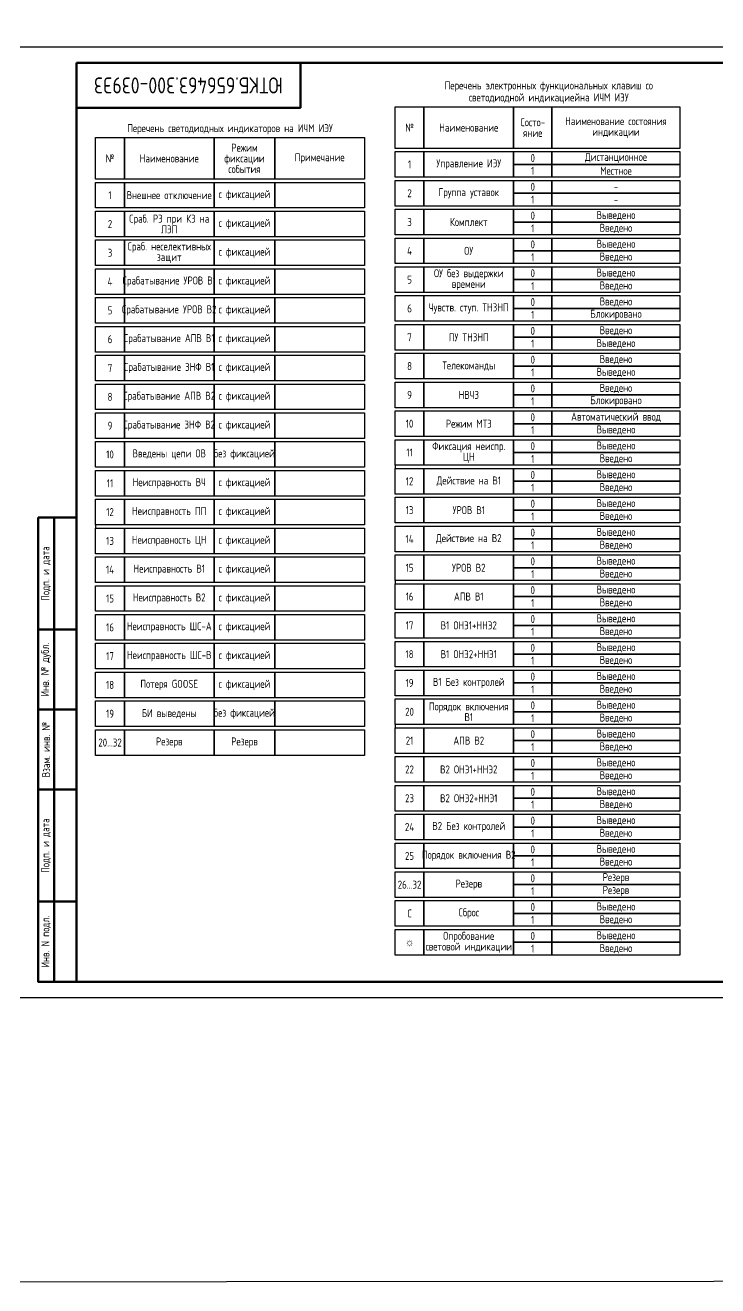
# Model space of a CAD drawing. Header units: millimetres. Extents: x -920 to 3495, y -90 to 589.
# Drawn here: x 844 to 1060.4, y -90 to 303.8 of the extents above; entities that cross this region are included whole.
import ezdxf

# ---------------------------------------------------------------- set-up
doc = ezdxf.new("R2010")
doc.units = ezdxf.units.MM
doc.styles.add('Gost type A_2.5', font='GOST_0.TTF', dxfattribs={"height": 2.5})
doc.styles.add('Gost_type_A', font='GOST_0.TTF')

# ---------------------------------------------------------------- blocks, each defined once
blk = doc.blocks.new('Штамп угловой верхний')
at = {"lineweight": 50}
blk.add_lwpolyline([(0, 0), (70, 0), (70, -14), (0, -14)], close=True, dxfattribs=at)
blk = doc.blocks.new('Формат_А3')
blk.add_lwpolyline([(-420, 297), (0, 297), (0, 0), (-420, 0)], close=True)
at = {"lineweight": 50}
blk.add_lwpolyline([(-400, 292), (-5, 292), (-5, 5), (-400, 5)], close=True, dxfattribs=at)
blk = doc.blocks.new('Штамп левый нижний')
at = {"lineweight": 50}
for points in [[(-12, 145), (-7, 145), (-7, 110), (-12, 110)], [(-7, 145), (0, 145), (0, 110), (-7, 110)], [(-12, 110), (-7, 110), (-7, 85), (-12, 85)], [(-7, 110), (0, 110), (0, 85), (-7, 85)], [(-12, 85), (-7, 85), (-7, 60), (-12, 60)], [(-7, 85), (0, 85), (0, 60), (-7, 60)], [(-12, 60), (-7, 60), (-7, 25), (-12, 25)], [(-7, 60), (0, 60), (0, 25), (-7, 25)], [(-12, 25), (-7, 25), (-7, 0), (-12, 0)], [(-7, 25), (0, 25), (0, 0), (-7, 0)]]:
    blk.add_lwpolyline(points, close=True, dxfattribs=at)
at = {"char_height": 2.5, "attachment_point": 5, "rotation": 90, "style": 'Gost_type_A'}
for s, insert, width in [('Подп. и дата', (-9.5, 127.5), 35), ('Инв. № дубл.', (-9.5, 97.5), 25), ('Взам. инв. №', (-9.5, 72.5), 25), ('Подп. и дата', (-9.5, 42.5), 35), ('Инв. N подл.', (-9.5, 12.5), 25)]:
    blk.add_mtext(s, dxfattribs=dict(at, insert=insert, width=width))

msp = doc.modelspace()

# ---------------------------------------------------------------- linework, layer by layer
for p, q in [((959.59, 166.31), (959.59, 165.31)), ((866, 147.7), (866, 146.7)), ((959.59, 130.31), (959.59, 129.31)), ((959.59, 85.31), (959.59, 84.31))]:
    msp.add_line(p, q)
at = {"color": 94, "lineweight": 30}
msp.add_lwpolyline([(-920, 586), (3495, 589), (3495, -87), (-920, -90)], close=True, dxfattribs=at)
for points in [[(959.59, 278.31), (968.59, 278.31), (968.59, 265.31), (959.59, 265.31)], [(968.59, 278.31), (996.59, 278.31), (996.59, 265.31), (968.59, 265.31)], [(996.59, 278.31), (1008.59, 278.31), (1008.59, 265.31), (996.59, 265.31)], [(1008.59, 278.31), (1048.59, 278.31), (1048.59, 265.31), (1008.59, 265.31)], [(866, 268.7), (875, 268.7), (875, 255.7), (866, 255.7)], [(875, 268.7), (903, 268.7), (903, 255.7), (875, 255.7)], [(903, 268.7), (922, 268.7), (922, 255.7), (903, 255.7)], [(922, 268.7), (950, 268.7), (950, 255.7), (922, 255.7)], [(959.59, 264.31), (968.59, 264.31), (968.59, 256.31), (959.59, 256.31)], [(968.59, 264.31), (996.59, 264.31), (996.59, 256.31), (968.59, 256.31)], [(996.59, 264.31), (1008.59, 264.31), (1008.59, 260.31), (996.59, 260.31)], [(1008.59, 264.31), (1048.59, 264.31), (1048.59, 260.31), (1008.59, 260.31)], [(996.59, 260.31), (1008.59, 260.31), (1008.59, 256.31), (996.59, 256.31)], [(1008.59, 260.31), (1048.59, 260.31), (1048.59, 256.31), (1008.59, 256.31)], [(866, 254.7), (875, 254.7), (875, 246.7), (866, 246.7)], [(875, 254.7), (903, 254.7), (903, 246.7), (875, 246.7)], [(903, 254.7), (922, 254.7), (922, 246.7), (903, 246.7)], [(922, 254.7), (950, 254.7), (950, 246.7), (922, 246.7)], [(959.59, 255.31), (968.59, 255.31), (968.59, 247.31), (959.59, 247.31)], [(968.59, 255.31), (996.59, 255.31), (996.59, 247.31), (968.59, 247.31)], [(996.59, 255.31), (1008.59, 255.31), (1008.59, 251.31), (996.59, 251.31)], [(1008.59, 255.31), (1048.59, 255.31), (1048.59, 251.31), (1008.59, 251.31)], [(996.59, 251.31), (1008.59, 251.31), (1008.59, 247.31), (996.59, 247.31)], [(1008.59, 251.31), (1048.59, 251.31), (1048.59, 247.31), (1008.59, 247.31)], [(866, 245.7), (875, 245.7), (875, 237.7), (866, 237.7)], [(875, 245.7), (903, 245.7), (903, 237.7), (875, 237.7)], [(903, 245.7), (922, 245.7), (922, 237.7), (903, 237.7)], [(922, 245.7), (950, 245.7), (950, 237.7), (922, 237.7)], [(959.59, 246.31), (968.59, 246.31), (968.59, 238.31), (959.59, 238.31)], [(968.59, 246.31), (996.59, 246.31), (996.59, 238.31), (968.59, 238.31)], [(996.59, 246.31), (1008.59, 246.31), (1008.59, 242.31), (996.59, 242.31)], [(1008.59, 246.31), (1048.59, 246.31), (1048.59, 242.31), (1008.59, 242.31)], [(996.59, 242.31), (1008.59, 242.31), (1008.59, 238.31), (996.59, 238.31)], [(1008.59, 242.31), (1048.59, 242.31), (1048.59, 238.31), (1008.59, 238.31)], [(866, 236.7), (875, 236.7), (875, 228.7), (866, 228.7)], [(875, 236.7), (903, 236.7), (903, 228.7), (875, 228.7)], [(903, 236.7), (922, 236.7), (922, 228.7), (903, 228.7)], [(922, 236.7), (950, 236.7), (950, 228.7), (922, 228.7)], [(959.59, 237.31), (968.59, 237.31), (968.59, 229.31), (959.59, 229.31)], [(968.59, 237.31), (996.59, 237.31), (996.59, 229.31), (968.59, 229.31)], [(996.59, 237.31), (1008.59, 237.31), (1008.59, 233.31), (996.59, 233.31)], [(1008.59, 237.31), (1048.59, 237.31), (1048.59, 233.31), (1008.59, 233.31)], [(996.59, 233.31), (1008.59, 233.31), (1008.59, 229.31), (996.59, 229.31)], [(1008.59, 233.31), (1048.59, 233.31), (1048.59, 229.31), (1008.59, 229.31)], [(866, 227.7), (875, 227.7), (875, 219.7), (866, 219.7)], [(875, 227.7), (903, 227.7), (903, 219.7), (875, 219.7)], [(903, 227.7), (922, 227.7), (922, 219.7), (903, 219.7)], [(922, 227.7), (950, 227.7), (950, 219.7), (922, 219.7)], [(959.59, 228.31), (968.59, 228.31), (968.59, 220.31), (959.59, 220.31)], [(968.59, 228.31), (996.59, 228.31), (996.59, 220.31), (968.59, 220.31)], [(996.59, 228.31), (1008.59, 228.31), (1008.59, 224.31), (996.59, 224.31)], [(1008.59, 228.31), (1048.59, 228.31), (1048.59, 224.31), (1008.59, 224.31)], [(996.59, 224.31), (1008.59, 224.31), (1008.59, 220.31), (996.59, 220.31)], [(1008.59, 224.31), (1048.59, 224.31), (1048.59, 220.31), (1008.59, 220.31)], [(866, 218.7), (875, 218.7), (875, 210.7), (866, 210.7)], [(875, 218.7), (903, 218.7), (903, 210.7), (875, 210.7)], [(903, 218.7), (922, 218.7), (922, 210.7), (903, 210.7)], [(922, 218.7), (950, 218.7), (950, 210.7), (922, 210.7)], [(959.59, 219.31), (968.59, 219.31), (968.59, 211.31), (959.59, 211.31)], [(968.59, 219.31), (996.59, 219.31), (996.59, 211.31), (968.59, 211.31)], [(996.59, 219.31), (1008.59, 219.31), (1008.59, 215.31), (996.59, 215.31)], [(1008.59, 219.31), (1048.59, 219.31), (1048.59, 215.31), (1008.59, 215.31)], [(996.59, 215.31), (1008.59, 215.31), (1008.59, 211.31), (996.59, 211.31)], [(1008.59, 215.31), (1048.59, 215.31), (1048.59, 211.31), (1008.59, 211.31)], [(866, 209.7), (875, 209.7), (875, 201.7), (866, 201.7)], [(875, 209.7), (903, 209.7), (903, 201.7), (875, 201.7)], [(903, 209.7), (922, 209.7), (922, 201.7), (903, 201.7)], [(922, 209.7), (950, 209.7), (950, 201.7), (922, 201.7)], [(959.59, 210.31), (968.59, 210.31), (968.59, 202.31), (959.59, 202.31)], [(968.59, 210.31), (996.59, 210.31), (996.59, 202.31), (968.59, 202.31)], [(996.59, 210.31), (1008.59, 210.31), (1008.59, 206.31), (996.59, 206.31)], [(1008.59, 210.31), (1048.59, 210.31), (1048.59, 206.31), (1008.59, 206.31)], [(996.59, 206.31), (1008.59, 206.31), (1008.59, 202.31), (996.59, 202.31)], [(1008.59, 206.31), (1048.59, 206.31), (1048.59, 202.31), (1008.59, 202.31)], [(959.59, 201.31), (968.59, 201.31), (968.59, 193.31), (959.59, 193.31)], [(968.59, 201.31), (996.59, 201.31), (996.59, 193.31), (968.59, 193.31)], [(996.59, 201.31), (1008.59, 201.31), (1008.59, 197.31), (996.59, 197.31)], [(1008.59, 201.31), (1048.59, 201.31), (1048.59, 197.31), (1008.59, 197.31)], [(866, 200.7), (875, 200.7), (875, 192.7), (866, 192.7)], [(875, 200.7), (903, 200.7), (903, 192.7), (875, 192.7)], [(903, 200.7), (922, 200.7), (922, 192.7), (903, 192.7)], [(922, 200.7), (950, 200.7), (950, 192.7), (922, 192.7)], [(996.59, 197.31), (1008.59, 197.31), (1008.59, 193.31), (996.59, 193.31)], [(1008.59, 197.31), (1048.59, 197.31), (1048.59, 193.31), (1008.59, 193.31)], [(866, 191.7), (875, 191.7), (875, 183.7), (866, 183.7)], [(875, 191.7), (903, 191.7), (903, 183.7), (875, 183.7)], [(903, 191.7), (922, 191.7), (922, 183.7), (903, 183.7)], [(922, 191.7), (950, 191.7), (950, 183.7), (922, 183.7)], [(959.59, 192.31), (968.59, 192.31), (968.59, 184.31), (959.59, 184.31)], [(968.59, 192.31), (996.59, 192.31), (996.59, 184.31), (968.59, 184.31)], [(996.59, 192.31), (1008.59, 192.31), (1008.59, 188.31), (996.59, 188.31)], [(1008.59, 192.31), (1048.59, 192.31), (1048.59, 188.31), (1008.59, 188.31)], [(996.59, 188.31), (1008.59, 188.31), (1008.59, 184.31), (996.59, 184.31)], [(1008.59, 188.31), (1048.59, 188.31), (1048.59, 184.31), (1008.59, 184.31)], [(866, 182.7), (875, 182.7), (875, 174.7), (866, 174.7)], [(875, 182.7), (903, 182.7), (903, 174.7), (875, 174.7)], [(903, 182.7), (922, 182.7), (922, 174.7), (903, 174.7)], [(922, 182.7), (950, 182.7), (950, 174.7), (922, 174.7)], [(959.59, 183.31), (968.59, 183.31), (968.59, 175.31), (959.59, 175.31)], [(968.59, 183.31), (996.59, 183.31), (996.59, 175.31), (968.59, 175.31)], [(996.59, 183.31), (1008.59, 183.31), (1008.59, 179.31), (996.59, 179.31)], [(1008.59, 183.31), (1048.59, 183.31), (1048.59, 179.31), (1008.59, 179.31)], [(996.59, 179.31), (1008.59, 179.31), (1008.59, 175.31), (996.59, 175.31)], [(1008.59, 179.31), (1048.59, 179.31), (1048.59, 175.31), (1008.59, 175.31)], [(866, 173.7), (875, 173.7), (875, 165.7), (866, 165.7)], [(875, 173.7), (903, 173.7), (903, 165.7), (875, 165.7)], [(903, 173.7), (922, 173.7), (922, 165.7), (903, 165.7)], [(922, 173.7), (950, 173.7), (950, 165.7), (922, 165.7)], [(959.59, 174.31), (968.59, 174.31), (968.59, 166.31), (959.59, 166.31)], [(968.59, 174.31), (996.59, 174.31), (996.59, 166.31), (968.59, 166.31)], [(996.59, 174.31), (1008.59, 174.31), (1008.59, 170.31), (996.59, 170.31)], [(1008.59, 174.31), (1048.59, 174.31), (1048.59, 170.31), (1008.59, 170.31)], [(996.59, 170.31), (1008.59, 170.31), (1008.59, 166.31), (996.59, 166.31)], [(1008.59, 170.31), (1048.59, 170.31), (1048.59, 166.31), (1008.59, 166.31)], [(866, 164.7), (875, 164.7), (875, 156.7), (866, 156.7)], [(875, 164.7), (903, 164.7), (903, 156.7), (875, 156.7)], [(903, 164.7), (922, 164.7), (922, 156.7), (903, 156.7)], [(922, 164.7), (950, 164.7), (950, 156.7), (922, 156.7)], [(959.59, 165.31), (968.59, 165.31), (968.59, 157.31), (959.59, 157.31)], [(968.59, 165.31), (996.59, 165.31), (996.59, 157.31), (968.59, 157.31)], [(996.59, 165.31), (1008.59, 165.31), (1008.59, 161.31), (996.59, 161.31)], [(1008.59, 165.31), (1048.59, 165.31), (1048.59, 161.31), (1008.59, 161.31)], [(996.59, 161.31), (1008.59, 161.31), (1008.59, 157.31), (996.59, 157.31)], [(1008.59, 161.31), (1048.59, 161.31), (1048.59, 157.31), (1008.59, 157.31)], [(866, 155.7), (875, 155.7), (875, 147.7), (866, 147.7)], [(875, 155.7), (903, 155.7), (903, 147.7), (875, 147.7)], [(903, 155.7), (922, 155.7), (922, 147.7), (903, 147.7)], [(922, 155.7), (950, 155.7), (950, 147.7), (922, 147.7)], [(959.59, 156.31), (968.59, 156.31), (968.59, 148.31), (959.59, 148.31)], [(968.59, 156.31), (996.59, 156.31), (996.59, 148.31), (968.59, 148.31)], [(996.59, 156.31), (1008.59, 156.31), (1008.59, 152.31), (996.59, 152.31)], [(1008.59, 156.31), (1048.59, 156.31), (1048.59, 152.31), (1008.59, 152.31)], [(996.59, 152.31), (1008.59, 152.31), (1008.59, 148.31), (996.59, 148.31)], [(1008.59, 152.31), (1048.59, 152.31), (1048.59, 148.31), (1008.59, 148.31)], [(866, 146.7), (875, 146.7), (875, 138.7), (866, 138.7)], [(875, 146.7), (903, 146.7), (903, 138.7), (875, 138.7)], [(903, 146.7), (922, 146.7), (922, 138.7), (903, 138.7)], [(922, 146.7), (950, 146.7), (950, 138.7), (922, 138.7)], [(959.59, 147.31), (968.59, 147.31), (968.59, 139.31), (959.59, 139.31)], [(968.59, 147.31), (996.59, 147.31), (996.59, 139.31), (968.59, 139.31)], [(996.59, 147.31), (1008.59, 147.31), (1008.59, 143.31), (996.59, 143.31)], [(1008.59, 147.31), (1048.59, 147.31), (1048.59, 143.31), (1008.59, 143.31)], [(996.59, 143.31), (1008.59, 143.31), (1008.59, 139.31), (996.59, 139.31)], [(1008.59, 143.31), (1048.59, 143.31), (1048.59, 139.31), (1008.59, 139.31)], [(959.59, 138.31), (968.59, 138.31), (968.59, 130.31), (959.59, 130.31)], [(968.59, 138.31), (996.59, 138.31), (996.59, 130.31), (968.59, 130.31)], [(996.59, 138.31), (1008.59, 138.31), (1008.59, 134.31), (996.59, 134.31)], [(1008.59, 138.31), (1048.59, 138.31), (1048.59, 134.31), (1008.59, 134.31)], [(866, 137.7), (875, 137.7), (875, 129.7), (866, 129.7)], [(875, 137.7), (903, 137.7), (903, 129.7), (875, 129.7)], [(903, 137.7), (922, 137.7), (922, 129.7), (903, 129.7)], [(922, 137.7), (950, 137.7), (950, 129.7), (922, 129.7)], [(996.59, 134.31), (1008.59, 134.31), (1008.59, 130.31), (996.59, 130.31)], [(1008.59, 134.31), (1048.59, 134.31), (1048.59, 130.31), (1008.59, 130.31)], [(866, 128.7), (875, 128.7), (875, 120.7), (866, 120.7)], [(875, 128.7), (903, 128.7), (903, 120.7), (875, 120.7)], [(903, 128.7), (922, 128.7), (922, 120.7), (903, 120.7)], [(922, 128.7), (950, 128.7), (950, 120.7), (922, 120.7)], [(959.59, 129.31), (968.59, 129.31), (968.59, 121.31), (959.59, 121.31)], [(968.59, 129.31), (996.59, 129.31), (996.59, 121.31), (968.59, 121.31)], [(996.59, 129.31), (1008.59, 129.31), (1008.59, 125.31), (996.59, 125.31)], [(1008.59, 129.31), (1048.59, 129.31), (1048.59, 125.31), (1008.59, 125.31)], [(996.59, 125.31), (1008.59, 125.31), (1008.59, 121.31), (996.59, 121.31)], [(1008.59, 125.31), (1048.59, 125.31), (1048.59, 121.31), (1008.59, 121.31)], [(866, 119.7), (875, 119.7), (875, 111.7), (866, 111.7)], [(875, 119.7), (903, 119.7), (903, 111.7), (875, 111.7)], [(903, 119.7), (922, 119.7), (922, 111.7), (903, 111.7)], [(922, 119.7), (950, 119.7), (950, 111.7), (922, 111.7)], [(959.59, 120.31), (968.59, 120.31), (968.59, 112.31), (959.59, 112.31)], [(968.59, 120.31), (996.59, 120.31), (996.59, 112.31), (968.59, 112.31)], [(996.59, 120.31), (1008.59, 120.31), (1008.59, 116.31), (996.59, 116.31)], [(1008.59, 120.31), (1048.59, 120.31), (1048.59, 116.31), (1008.59, 116.31)], [(996.59, 116.31), (1008.59, 116.31), (1008.59, 112.31), (996.59, 112.31)], [(1008.59, 116.31), (1048.59, 116.31), (1048.59, 112.31), (1008.59, 112.31)], [(866, 110.7), (875, 110.7), (875, 102.7), (866, 102.7)], [(875, 110.7), (903, 110.7), (903, 102.7), (875, 102.7)], [(903, 110.7), (922, 110.7), (922, 102.7), (903, 102.7)], [(922, 110.7), (950, 110.7), (950, 102.7), (922, 102.7)], [(959.59, 111.31), (968.59, 111.31), (968.59, 103.31), (959.59, 103.31)], [(968.59, 111.31), (996.59, 111.31), (996.59, 103.31), (968.59, 103.31)], [(996.59, 111.31), (1008.59, 111.31), (1008.59, 107.31), (996.59, 107.31)], [(1008.59, 111.31), (1048.59, 111.31), (1048.59, 107.31), (1008.59, 107.31)], [(996.59, 107.31), (1008.59, 107.31), (1008.59, 103.31), (996.59, 103.31)], [(1008.59, 107.31), (1048.59, 107.31), (1048.59, 103.31), (1008.59, 103.31)], [(866, 101.7), (875, 101.7), (875, 93.7), (866, 93.7)], [(875, 101.7), (903, 101.7), (903, 93.7), (875, 93.7)], [(903, 101.7), (922, 101.7), (922, 93.7), (903, 93.7)], [(922, 101.7), (950, 101.7), (950, 93.7), (922, 93.7)], [(959.59, 102.31), (968.59, 102.31), (968.59, 94.31), (959.59, 94.31)], [(968.59, 102.31), (996.59, 102.31), (996.59, 94.31), (968.59, 94.31)], [(996.59, 102.31), (1008.59, 102.31), (1008.59, 98.31), (996.59, 98.31)], [(1008.59, 102.31), (1048.59, 102.31), (1048.59, 98.31), (1008.59, 98.31)], [(996.59, 98.31), (1008.59, 98.31), (1008.59, 94.31), (996.59, 94.31)], [(1008.59, 98.31), (1048.59, 98.31), (1048.59, 94.31), (1008.59, 94.31)], [(866, 92.7), (875, 92.7), (875, 84.7), (866, 84.7)], [(875, 92.7), (903, 92.7), (903, 84.7), (875, 84.7)], [(903, 92.7), (922, 92.7), (922, 84.7), (903, 84.7)], [(922, 92.7), (950, 92.7), (950, 84.7), (922, 84.7)], [(959.59, 93.31), (968.59, 93.31), (968.59, 85.31), (959.59, 85.31)], [(968.59, 93.31), (996.59, 93.31), (996.59, 85.31), (968.59, 85.31)], [(996.59, 93.31), (1008.59, 93.31), (1008.59, 89.31), (996.59, 89.31)], [(1008.59, 93.31), (1048.59, 93.31), (1048.59, 89.31), (1008.59, 89.31)], [(996.59, 89.31), (1008.59, 89.31), (1008.59, 85.31), (996.59, 85.31)], [(1008.59, 89.31), (1048.59, 89.31), (1048.59, 85.31), (1008.59, 85.31)], [(866, 83.7), (875, 83.7), (875, 75.7), (866, 75.7)], [(875, 83.7), (903, 83.7), (903, 75.7), (875, 75.7)], [(903, 83.7), (922, 83.7), (922, 75.7), (903, 75.7)], [(922, 83.7), (950, 83.7), (950, 75.7), (922, 75.7)], [(959.59, 84.31), (968.59, 84.31), (968.59, 76.31), (959.59, 76.31)], [(968.59, 84.31), (996.59, 84.31), (996.59, 76.31), (968.59, 76.31)], [(996.59, 84.31), (1008.59, 84.31), (1008.59, 80.31), (996.59, 80.31)], [(1008.59, 84.31), (1048.59, 84.31), (1048.59, 80.31), (1008.59, 80.31)], [(996.59, 80.31), (1008.59, 80.31), (1008.59, 76.31), (996.59, 76.31)], [(1008.59, 80.31), (1048.59, 80.31), (1048.59, 76.31), (1008.59, 76.31)], [(959.59, 75.31), (968.59, 75.31), (968.59, 67.31), (959.59, 67.31)], [(968.59, 75.31), (996.59, 75.31), (996.59, 67.31), (968.59, 67.31)], [(996.59, 75.31), (1008.59, 75.31), (1008.59, 71.31), (996.59, 71.31)], [(1008.59, 75.31), (1048.59, 75.31), (1048.59, 71.31), (1008.59, 71.31)], [(996.59, 71.31), (1008.59, 71.31), (1008.59, 67.31), (996.59, 67.31)], [(1008.59, 71.31), (1048.59, 71.31), (1048.59, 67.31), (1008.59, 67.31)], [(959.59, 66.31), (968.59, 66.31), (968.59, 58.31), (959.59, 58.31)], [(968.59, 66.31), (996.59, 66.31), (996.59, 58.31), (968.59, 58.31)], [(996.59, 66.31), (1008.59, 66.31), (1008.59, 62.31), (996.59, 62.31)], [(1008.59, 66.31), (1048.59, 66.31), (1048.59, 62.31), (1008.59, 62.31)], [(996.59, 62.31), (1008.59, 62.31), (1008.59, 58.31), (996.59, 58.31)], [(1008.59, 62.31), (1048.59, 62.31), (1048.59, 58.31), (1008.59, 58.31)], [(959.59, 57.31), (968.59, 57.31), (968.59, 49.31), (959.59, 49.31)], [(968.59, 57.31), (996.59, 57.31), (996.59, 49.31), (968.59, 49.31)], [(996.59, 57.31), (1008.59, 57.31), (1008.59, 53.31), (996.59, 53.31)], [(1008.59, 57.31), (1048.59, 57.31), (1048.59, 53.31), (1008.59, 53.31)], [(996.59, 53.31), (1008.59, 53.31), (1008.59, 49.31), (996.59, 49.31)], [(1008.59, 53.31), (1048.59, 53.31), (1048.59, 49.31), (1008.59, 49.31)], [(959.59, 48.31), (968.59, 48.31), (968.59, 40.31), (959.59, 40.31)], [(968.59, 48.31), (996.59, 48.31), (996.59, 40.31), (968.59, 40.31)], [(996.59, 48.31), (1008.59, 48.31), (1008.59, 44.31), (996.59, 44.31)], [(1008.59, 48.31), (1048.59, 48.31), (1048.59, 44.31), (1008.59, 44.31)], [(996.59, 44.31), (1008.59, 44.31), (1008.59, 40.31), (996.59, 40.31)], [(1008.59, 44.31), (1048.59, 44.31), (1048.59, 40.31), (1008.59, 40.31)], [(959.59, 39.31), (968.59, 39.31), (968.59, 31.31), (959.59, 31.31)], [(968.59, 39.31), (996.59, 39.31), (996.59, 31.31), (968.59, 31.31)], [(996.59, 39.31), (1008.59, 39.31), (1008.59, 35.31), (996.59, 35.31)], [(1008.59, 39.31), (1048.59, 39.31), (1048.59, 35.31), (1008.59, 35.31)], [(996.59, 35.31), (1008.59, 35.31), (1008.59, 31.31), (996.59, 31.31)], [(1008.59, 35.31), (1048.59, 35.31), (1048.59, 31.31), (1008.59, 31.31)], [(959.59, 30.31), (968.59, 30.31), (968.59, 22.31), (959.59, 22.31)], [(968.59, 30.31), (996.59, 30.31), (996.59, 22.31), (968.59, 22.31)], [(996.59, 30.31), (1008.59, 30.31), (1008.59, 26.31), (996.59, 26.31)], [(1008.59, 30.31), (1048.59, 30.31), (1048.59, 26.31), (1008.59, 26.31)], [(996.59, 26.31), (1008.59, 26.31), (1008.59, 22.31), (996.59, 22.31)], [(1008.59, 26.31), (1048.59, 26.31), (1048.59, 22.31), (1008.59, 22.31)], [(959.59, 21.31), (968.59, 21.31), (968.59, 13.31), (959.59, 13.31)], [(968.59, 21.31), (996.59, 21.31), (996.59, 13.31), (968.59, 13.31)], [(996.59, 21.31), (1008.59, 21.31), (1008.59, 17.31), (996.59, 17.31)], [(1008.59, 21.31), (1048.59, 21.31), (1048.59, 17.31), (1008.59, 17.31)], [(996.59, 17.31), (1008.59, 17.31), (1008.59, 13.31), (996.59, 13.31)], [(1008.59, 17.31), (1048.59, 17.31), (1048.59, 13.31), (1008.59, 13.31)]]:
    msp.add_lwpolyline(points, close=True)

# ---------------------------------------------------------------- block references
at = {"color": 1}
for name, p in [('Формат_А3', (1260, 0)), ('Штамп левый нижний', (860, 5))]:
    msp.add_blockref(name, p, dxfattribs=at)
msp.add_blockref('Штамп угловой верхний', (860, 292))

# ---------------------------------------------------------------- texts
at = {"insert": (895, 285), "char_height": 5, "width": 70, "attachment_point": 5, "rotation": 180, "style": 'Gost_type_A'}
msp.add_mtext('ЮТКБ.656463.300-039Э3', dxfattribs=at)
at = {"char_height": 2.5}
for s, insert, width, attachment_point, line_spacing_factor, style in [('Перечень электронных функциональных клавиш со светодиодной индикациейна ИЧМ ИЭУ', (1007.59, 279.31), 70.4083, 8, 0.9, 'Gost_type_A'), ('Перечень светодиодных индикаторов на ИЧМ ИЭУ', (908, 269.7), 84, 8, 0.9, 'Gost_type_A'), ('№ ', (964.09, 271.81), 9, 5, 0.8, 'Gost_type_A'), ('Наименование ', (982.59, 271.81), 28, 5, 0.8, 'Gost_type_A'), ('Состо- яние', (1002.59, 271.81), 12, 5, 0.8, 'Gost_type_A'), ('Наименование состояния\\Pиндикации ', (1028.59, 271.81), 40, 5, 0.8, 'Gost_type_A'), ('Режим\\Pфиксации события', (912.5, 262.2), 19, 5, 0.8, 'Gost_type_A'), ('Дистанционное', (1028.59, 262.31), 40, 5, 0.8, 'Gost_type_A'), ('№ ', (870.5, 262.2), 9, 5, 0.8, 'Gost_type_A'), ('Наименование ', (889, 262.2), 28, 5, 0.8, 'Gost_type_A'), ('Примечание', (936, 262.2), 28, 5, 0.8, 'Gost_type_A'), ('1', (964.09, 260.31), 9, 5, 0.8, 'Gost_type_A'), ('Управление ИЭУ', (982.59, 260.31), 28, 5, 0.8, 'Gost_type_A'), ('0', (1002.59, 262.31), 12, 5, 0.8, 'Gost_type_A'), ('1', (1002.59, 258.31), 12, 5, 0.8, 'Gost_type_A'), ('Местное', (1028.59, 258.31), 40, 5, 0.8, 'Gost_type_A'), ('с фиксацией', (912.5, 250.7), 19, 5, 0.8, 'Gost_type_A'), ('2', (964.09, 251.31), 9, 5, 0.8, 'Gost_type_A'), ('Группа уставок', (982.59, 251.31), 28, 5, 0.8, 'Gost_type_A'), ('0', (1002.59, 253.31), 12, 5, 0.8, 'Gost_type_A'), ('-', (1028.59, 253.31), 40, 5, 0.8, 'Gost_type_A'), ('1', (870.5, 250.7), 9, 5, 0.8, 'Gost_type_A'), ('Внешнее отключение', (889, 250.7), 28, 5, 0.8, 'Gost_type_A'), ('1', (1002.59, 249.31), 12, 5, 0.8, 'Gost_type_A'), ('-', (1028.59, 249.31), 40, 5, 0.8, 'Gost_type_A'), ('Сраб. РЗ при КЗ на ЛЭП ', (889, 241.7), 28, 5, 0.8, 'Gost_type_A'), ('0', (1002.59, 244.31), 12, 5, 0.8, 'Gost_type_A'), ('Выведено', (1028.59, 244.31), 40, 5, 0.8, 'Gost_type_A'), ('2', (870.5, 241.7), 9, 5, 0.8, 'Gost_type_A'), ('с фиксацией', (912.5, 241.7), 19, 5, 0.8, 'Gost_type_A'), ('3', (964.09, 242.31), 9, 5, 0.8, 'Gost_type_A'), ('Комплект', (982.59, 242.31), 28, 5, 0.8, 'Gost_type_A'), ('1', (1002.59, 240.31), 12, 5, 0.8, 'Gost_type_A'), ('Введено', (1028.59, 240.31), 40, 5, 0.8, 'Gost_type_A'), ('0', (1002.59, 235.31), 12, 5, 0.8, 'Gost_type_A'), ('Выведено', (1028.59, 235.31), 40, 5, 0.8, 'Gost_type_A'), ('3', (870.5, 232.7), 9, 5, 0.8, 'Gost_type_A'), ('Сраб. неселективных защит ', (889, 232.7), 28, 5, 0.8, 'Gost_type_A'), ('с фиксацией', (912.5, 232.7), 19, 5, 0.8, 'Gost_type_A'), ('4', (964.09, 233.31), 9, 5, 0.8, 'Gost_type_A'), ('ОУ', (982.59, 233.31), 28, 5, 0.8, 'Gost_type_A'), ('1', (1002.59, 231.31), 12, 5, 0.8, 'Gost_type_A'), ('Введено', (1028.59, 231.31), 40, 5, 0.8, 'Gost_type_A'), ('4', (870.5, 223.7), 9, 5, 0.8, 'Gost_type_A'), ('Срабатывание УРОВ В1', (889, 223.7), 28, 5, 0.8, 'Gost_type_A'), ('с фиксацией', (912.5, 223.7), 19, 5, 0.8, 'Gost_type_A'), ('5', (964.09, 224.31), 9, 5, 0.8, 'Gost_type_A'), ('ОУ без выдержки времени ', (982.59, 224.31), 28, 5, 0.8, 'Gost type A_2.5'), ('0', (1002.59, 226.31), 12, 5, 0.8, 'Gost_type_A'), ('Выведено', (1028.59, 226.31), 40, 5, 0.8, 'Gost_type_A'), ('1', (1002.59, 222.31), 12, 5, 0.8, 'Gost_type_A'), ('Введено', (1028.59, 222.31), 40, 5, 0.8, 'Gost_type_A'), ('{\\C256;Чувств. ступ. ТНЗНП }', (982.59, 215.31), 28, 5, 0.8, 'Gost type A_2.5'), ('0', (1002.59, 217.31), 12, 5, 0.8, 'Gost_type_A'), ('Введено', (1028.59, 217.31), 40, 5, 0.8, 'Gost_type_A'), ('5', (870.5, 214.7), 9, 5, 0.8, 'Gost_type_A'), ('Срабатывание УРОВ В2', (889, 214.7), 28, 5, 0.8, 'Gost_type_A'), ('с фиксацией', (912.5, 214.7), 19, 5, 0.8, 'Gost_type_A'), ('6', (964.09, 215.31), 9, 5, 0.8, 'Gost_type_A'), ('1', (1002.59, 213.31), 12, 5, 0.8, 'Gost_type_A'), ('Блокировано ', (1028.59, 213.31), 40, 5, 0.8, 'Gost_type_A'), ('0', (1002.59, 208.31), 12, 5, 0.8, 'Gost_type_A'), ('Введено', (1028.59, 208.31), 40, 5, 0.8, 'Gost_type_A'), ('6', (870.5, 205.7), 9, 5, 0.8, 'Gost_type_A'), ('Срабатывание АПВ В1', (889, 205.7), 28, 5, 0.8, 'Gost_type_A'), ('с фиксацией', (912.5, 205.7), 19, 5, 0.8, 'Gost_type_A'), ('7', (964.09, 206.31), 9, 5, 0.8, 'Gost_type_A'), ('ПУ ТНЗНП ', (982.59, 206.31), 28, 5, 0.8, 'Gost_type_A'), ('1', (1002.59, 204.31), 12, 5, 0.8, 'Gost_type_A'), ('Выведено', (1028.59, 204.31), 40, 5, 0.8, 'Gost_type_A'), ('7', (870.5, 196.7), 9, 5, 0.8, 'Gost_type_A'), ('Срабатывание ЗНФ В1', (889, 196.7), 28, 5, 0.8, 'Gost_type_A'), ('с фиксацией', (912.5, 196.7), 19, 5, 0.8, 'Gost_type_A'), ('8', (964.09, 197.31), 9, 5, 0.8, 'Gost_type_A'), ('Телекоманды', (982.59, 197.31), 28, 5, 0.8, 'Gost_type_A'), ('0', (1002.59, 199.31), 12, 5, 0.8, 'Gost_type_A'), ('Введено', (1028.59, 199.31), 40, 5, 0.8, 'Gost_type_A'), ('1', (1002.59, 195.31), 12, 5, 0.8, 'Gost_type_A'), ('Выведено', (1028.59, 195.31), 40, 5, 0.8, 'Gost_type_A'), ('Срабатывание АПВ В2', (889, 187.7), 28, 5, 0.8, 'Gost_type_A'), ('с фиксацией', (912.5, 187.7), 19, 5, 0.8, 'Gost_type_A'), ('9', (964.09, 188.31), 9, 5, 0.8, 'Gost_type_A'), ('НВЧЗ', (982.59, 188.31), 28, 5, 0.8, 'Gost_type_A'), ('0', (1002.59, 190.31), 12, 5, 0.8, 'Gost_type_A'), ('Введено', (1028.59, 190.31), 40, 5, 0.8, 'Gost_type_A'), ('8', (870.5, 187.7), 9, 5, 0.8, 'Gost_type_A'), ('1', (1002.59, 186.31), 12, 5, 0.8, 'Gost_type_A'), ('Блокировано', (1028.59, 186.31), 40, 5, 0.8, 'Gost_type_A'), ('0', (1002.59, 181.31), 12, 5, 0.8, 'Gost_type_A'), ('Автоматический ввод', (1028.59, 181.31), 40, 5, 0.8, 'Gost_type_A'), ('9', (870.5, 178.7), 9, 5, 0.8, 'Gost_type_A'), ('Срабатывание ЗНФ В2', (889, 178.7), 28, 5, 0.8, 'Gost_type_A'), ('с фиксацией', (912.5, 178.7), 19, 5, 0.8, 'Gost_type_A'), ('10', (964.09, 179.31), 9, 5, 0.8, 'Gost_type_A'), ('Режим МТЗ', (982.59, 179.31), 28, 5, 0.8, 'Gost_type_A'), ('1', (1002.59, 177.31), 12, 5, 0.8, 'Gost_type_A'), ('Выведено', (1028.59, 177.31), 40, 5, 0.8, 'Gost_type_A'), ('Фиксация неиспр.\\PЦН ', (982.59, 170.31), 28, 5, 0.8, 'Gost_type_A'), ('0', (1002.59, 172.31), 12, 5, 0.8, 'Gost_type_A'), ('Выведено', (1028.59, 172.31), 40, 5, 0.8, 'Gost_type_A'), ('10', (870.5, 169.7), 9, 5, 0.8, 'Gost_type_A'), ('Введены цепи ОВ', (889, 169.7), 28, 5, 0.8, 'Gost_type_A'), ('без фиксацией', (912.5, 169.7), 19, 5, 0.8, 'Gost_type_A'), ('11', (964.09, 170.31), 9, 5, 0.8, 'Gost_type_A'), ('1', (1002.59, 168.31), 12, 5, 0.8, 'Gost_type_A'), ('Введено', (1028.59, 168.31), 40, 5, 0.8, 'Gost_type_A'), ('11', (870.5, 160.7), 9, 5, 0.8, 'Gost_type_A'), ('Неисправность ВЧ', (889, 160.7), 28, 5, 0.8, 'Gost_type_A'), ('с фиксацией', (912.5, 160.7), 19, 5, 0.8, 'Gost_type_A'), ('12', (964.09, 161.31), 9, 5, 0.8, 'Gost_type_A'), ('Действие на В1 ', (982.59, 161.31), 28, 5, 0.8, 'Gost_type_A'), ('0', (1002.59, 163.31), 12, 5, 0.8, 'Gost_type_A'), ('Выведено', (1028.59, 163.31), 40, 5, 0.8, 'Gost_type_A'), ('1', (1002.59, 159.31), 12, 5, 0.8, 'Gost_type_A'), ('Введено', (1028.59, 159.31), 40, 5, 0.8, 'Gost_type_A'), ('0', (1002.59, 154.31), 12, 5, 0.8, 'Gost_type_A'), ('Выведено', (1028.59, 154.31), 40, 5, 0.8, 'Gost_type_A'), ('12', (870.5, 151.7), 9, 5, 0.8, 'Gost_type_A'), ('Неисправность ПП', (889, 151.7), 28, 5, 0.8, 'Gost_type_A'), ('с фиксацией', (912.5, 151.7), 19, 5, 0.8, 'Gost_type_A'), ('13', (964.09, 152.31), 9, 5, 0.8, 'Gost_type_A'), ('УРОВ В1 ', (982.59, 152.31), 28, 5, 0.8, 'Gost_type_A'), ('1', (1002.59, 150.31), 12, 5, 0.8, 'Gost_type_A'), ('Введено', (1028.59, 150.31), 40, 5, 0.8, 'Gost_type_A'), ('0', (1002.59, 145.31), 12, 5, 0.8, 'Gost_type_A'), ('Выведено', (1028.59, 145.31), 40, 5, 0.8, 'Gost_type_A'), ('13', (870.5, 142.7), 9, 5, 0.8, 'Gost_type_A'), ('Неисправность ЦН ', (889, 142.7), 28, 5, 0.8, 'Gost_type_A'), ('с фиксацией', (912.5, 142.7), 19, 5, 0.8, 'Gost_type_A'), ('14', (964.09, 143.31), 9, 5, 0.8, 'Gost_type_A'), ('Действие на В2', (982.59, 143.31), 28, 5, 0.8, 'Gost_type_A'), ('1', (1002.59, 141.31), 12, 5, 0.8, 'Gost_type_A'), ('Введено', (1028.59, 141.31), 40, 5, 0.8, 'Gost_type_A'), ('14', (870.5, 133.7), 9, 5, 0.8, 'Gost_type_A'), ('Неисправность В1', (889, 133.7), 28, 5, 0.8, 'Gost_type_A'), ('с фиксацией', (912.5, 133.7), 19, 5, 0.8, 'Gost_type_A'), ('15', (964.09, 134.31), 9, 5, 0.8, 'Gost_type_A'), ('УРОВ В2', (982.59, 134.31), 28, 5, 0.8, 'Gost_type_A'), ('0', (1002.59, 136.31), 12, 5, 0.8, 'Gost_type_A'), ('Выведено', (1028.59, 136.31), 40, 5, 0.8, 'Gost_type_A'), ('1', (1002.59, 132.31), 12, 5, 0.8, 'Gost_type_A'), ('Введено', (1028.59, 132.31), 40, 5, 0.8, 'Gost_type_A'), ('Неисправность В2', (889, 124.7), 28, 5, 0.8, 'Gost_type_A'), ('с фиксацией', (912.5, 124.7), 19, 5, 0.8, 'Gost_type_A'), ('16', (964.09, 125.31), 9, 5, 0.8, 'Gost_type_A'), ('АПВ В1', (982.59, 125.31), 28, 5, 0.8, 'Gost_type_A'), ('0', (1002.59, 127.31), 12, 5, 0.8, 'Gost_type_A'), ('Выведено', (1028.59, 127.31), 40, 5, 0.8, 'Gost_type_A'), ('15', (870.5, 124.7), 9, 5, 0.8, 'Gost_type_A'), ('1', (1002.59, 123.31), 12, 5, 0.8, 'Gost_type_A'), ('Введено', (1028.59, 123.31), 40, 5, 0.8, 'Gost_type_A'), ('0', (1002.59, 118.31), 12, 5, 0.8, 'Gost_type_A'), ('Выведено', (1028.59, 118.31), 40, 5, 0.8, 'Gost_type_A'), ('16', (870.5, 115.7), 9, 5, 0.8, 'Gost_type_A'), ('Неисправность ШС-А ', (889, 115.7), 28, 5, 0.8, 'Gost_type_A'), ('с фиксацией', (912.5, 115.7), 19, 5, 0.8, 'Gost_type_A'), ('17', (964.09, 116.31), 9, 5, 0.8, 'Gost_type_A'), ('В1 ОНЭ1+ННЭ2', (982.59, 116.31), 28, 5, 0.8, 'Gost_type_A'), ('1', (1002.59, 114.31), 12, 5, 0.8, 'Gost_type_A'), ('Введено', (1028.59, 114.31), 40, 5, 0.8, 'Gost_type_A'), ('0', (1002.59, 109.31), 12, 5, 0.8, 'Gost_type_A'), ('Выведено', (1028.59, 109.31), 40, 5, 0.8, 'Gost_type_A'), ('17', (870.5, 106.7), 9, 5, 0.8, 'Gost_type_A'), ('Неисправность ШС-В ', (889, 106.7), 28, 5, 0.8, 'Gost_type_A'), ('с фиксацией', (912.5, 106.7), 19, 5, 0.8, 'Gost_type_A'), ('18', (964.09, 107.31), 9, 5, 0.8, 'Gost_type_A'), ('В1 ОНЭ2+ННЭ1', (982.59, 107.31), 28, 5, 0.8, 'Gost_type_A'), ('1', (1002.59, 105.31), 12, 5, 0.8, 'Gost_type_A'), ('Введено', (1028.59, 105.31), 40, 5, 0.8, 'Gost_type_A'), ('18', (870.5, 97.7), 9, 5, 0.8, 'Gost_type_A'), ('Потеря GOOSE ', (889, 97.7), 28, 5, 0.8, 'Gost_type_A'), ('с фиксацией', (912.5, 97.7), 19, 5, 0.8, 'Gost_type_A'), ('19', (964.09, 98.31), 9, 5, 0.8, 'Gost_type_A'), ('В1 Без контролей', (982.59, 98.31), 28, 5, 0.8, 'Gost_type_A'), ('0', (1002.59, 100.31), 12, 5, 0.8, 'Gost_type_A'), ('Выведено', (1028.59, 100.31), 40, 5, 0.8, 'Gost_type_A'), ('1', (1002.59, 96.31), 12, 5, 0.8, 'Gost_type_A'), ('Введено', (1028.59, 96.31), 40, 5, 0.8, 'Gost_type_A'), ('Порядок включения\\PВ1', (982.59, 89.31), 28, 5, 0.8, 'Gost_type_A'), ('0', (1002.59, 91.31), 12, 5, 0.8, 'Gost_type_A'), ('Выведено', (1028.59, 91.31), 40, 5, 0.8, 'Gost_type_A'), ('19', (870.5, 88.7), 9, 5, 0.8, 'Gost_type_A'), ('БИ выведены ', (889, 88.7), 28, 5, 0.8, 'Gost_type_A'), ('без фиксацией', (912.5, 88.7), 19, 5, 0.8, 'Gost_type_A'), ('20', (964.09, 89.31), 9, 5, 0.8, 'Gost_type_A'), ('1', (1002.59, 87.31), 12, 5, 0.8, 'Gost_type_A'), ('Введено', (1028.59, 87.31), 40, 5, 0.8, 'Gost_type_A'), ('0', (1002.59, 82.31), 12, 5, 0.8, 'Gost_type_A'), ('Выведено', (1028.59, 82.31), 40, 5, 0.8, 'Gost_type_A'), ('20...32', (870.5, 79.7), 9, 5, 0.8, 'Gost_type_A'), ('Резерв', (889, 79.7), 28, 5, 0.8, 'Gost_type_A'), ('Резерв', (912.5, 79.7), 19, 5, 0.8, 'Gost_type_A'), ('21', (964.09, 80.31), 9, 5, 0.8, 'Gost_type_A'), ('АПВ В2', (982.59, 80.31), 28, 5, 0.8, 'Gost_type_A'), ('1', (1002.59, 78.31), 12, 5, 0.8, 'Gost_type_A'), ('Введено', (1028.59, 78.31), 40, 5, 0.8, 'Gost_type_A'), ('22', (964.09, 71.31), 9, 5, 0.8, 'Gost_type_A'), ('В2 ОНЭ1+ННЭ2', (982.59, 71.31), 28, 5, 0.8, 'Gost_type_A'), ('0', (1002.59, 73.31), 12, 5, 0.8, 'Gost_type_A'), ('Выведено', (1028.59, 73.31), 40, 5, 0.8, 'Gost_type_A'), ('1', (1002.59, 69.31), 12, 5, 0.8, 'Gost_type_A'), ('Введено', (1028.59, 69.31), 40, 5, 0.8, 'Gost_type_A'), ('23', (964.09, 62.31), 9, 5, 0.8, 'Gost_type_A'), ('В2 ОНЭ2+ННЭ1', (982.59, 62.31), 28, 5, 0.8, 'Gost_type_A'), ('0', (1002.59, 64.31), 12, 5, 0.8, 'Gost_type_A'), ('Выведено', (1028.59, 64.31), 40, 5, 0.8, 'Gost_type_A'), ('1', (1002.59, 60.31), 12, 5, 0.8, 'Gost_type_A'), ('Введено', (1028.59, 60.31), 40, 5, 0.8, 'Gost_type_A'), ('0', (1002.59, 55.31), 12, 5, 0.8, 'Gost_type_A'), ('Выведено', (1028.59, 55.31), 40, 5, 0.8, 'Gost_type_A'), ('24', (964.09, 53.31), 9, 5, 0.8, 'Gost_type_A'), ('В2 Без контролей', (982.59, 53.31), 28, 5, 0.8, 'Gost_type_A'), ('1', (1002.59, 51.31), 12, 5, 0.8, 'Gost_type_A'), ('Введено', (1028.59, 51.31), 40, 5, 0.8, 'Gost_type_A'), ('0', (1002.59, 46.31), 12, 5, 0.8, 'Gost_type_A'), ('Выведено', (1028.59, 46.31), 40, 5, 0.8, 'Gost_type_A'), ('25', (964.09, 44.31), 9, 5, 0.8, 'Gost_type_A'), ('Порядок включения В2', (982.59, 44.31), 28, 5, 0.8, 'Gost_type_A'), ('1', (1002.59, 42.31), 12, 5, 0.8, 'Gost_type_A'), ('Введено', (1028.59, 42.31), 40, 5, 0.8, 'Gost_type_A'), ('26...32', (964.09, 35.31), 9, 5, 0.8, 'Gost_type_A'), ('Резерв', (982.59, 35.31), 28, 5, 0.8, 'Gost_type_A'), ('0', (1002.59, 37.31), 12, 5, 0.8, 'Gost_type_A'), ('Резерв', (1028.59, 37.31), 40, 5, 0.8, 'Gost_type_A'), ('1', (1002.59, 33.31), 12, 5, 0.8, 'Gost_type_A'), ('Резерв', (1028.59, 33.31), 40, 5, 0.8, 'Gost_type_A'), ('C', (964.09, 26.31), 9, 5, 0.8, 'Gost_type_A'), ('Сброс', (982.59, 26.31), 28, 5, 0.8, 'Gost_type_A'), ('0', (1002.59, 28.31), 12, 5, 0.8, 'Gost_type_A'), ('Выведено', (1028.59, 28.31), 40, 5, 0.8, 'Gost_type_A'), ('1', (1002.59, 24.31), 12, 5, 0.8, 'Gost_type_A'), ('Введено', (1028.59, 24.31), 40, 5, 0.8, 'Gost_type_A'), ('Опробование световой индикации', (982.59, 17.31), 28, 5, 0.8, 'Gost_type_A'), ('0', (1002.59, 19.31), 12, 5, 0.8, 'Gost_type_A'), ('Выведено', (1028.59, 19.31), 40, 5, 0.8, 'Gost_type_A'), ('☼', (964.09, 17.31), 9, 5, 0.8, 'Gost_type_A'), ('1', (1002.59, 15.31), 12, 5, 0.8, 'Gost_type_A'), ('Введено', (1028.59, 15.31), 40, 5, 0.8, 'Gost_type_A')]:
    msp.add_mtext(s, dxfattribs=dict(at, insert=insert, width=width, attachment_point=attachment_point, line_spacing_factor=line_spacing_factor, style=style))

doc.saveas('drawing.dxf')
